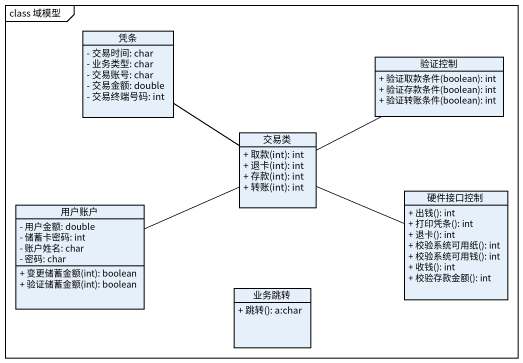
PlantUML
@startuml
mainframe class 域模型
hide circle
hide empty members
skinparam classAttributeIconSize 0
class 凭条 {
  - 交易时间: char
  - 业务类型: char
  - 交易账号: char
  - 交易金额: double
  - 交易终端号码: int
}
class 验证控制 {
  + 验证取款条件(boolean): int
  + 验证存款条件(boolean): int
  + 验证转账条件(boolean): int
}
class 交易类 {
  + 取款(int): int
  + 退卡(int): int
  + 存款(int): int
  + 转账(int): int
}
class 硬件接口控制 {
  + 出钱(): int
  + 打印凭条(): int
  + 退卡(): int
  + 校验系统可用纸(): int
  + 校验系统可用钱(): int
  + 收钱(): int
  + 校验存款金额(): int
}
class 用户账户 {
  - 用户金额: double
  - 储蓄卡密码: int
  - 账户姓名: char
  - 密码: char
  + 变更储蓄金额(int): boolean
  + 验证储蓄金额(int): boolean
}
class 业务跳转 {
  + 跳转(): a:char
}
交易类 -up- 凭条
交易类 -right- 验证控制
交易类 -right- 硬件接口控制
用户账户 -right- 交易类
@enduml
